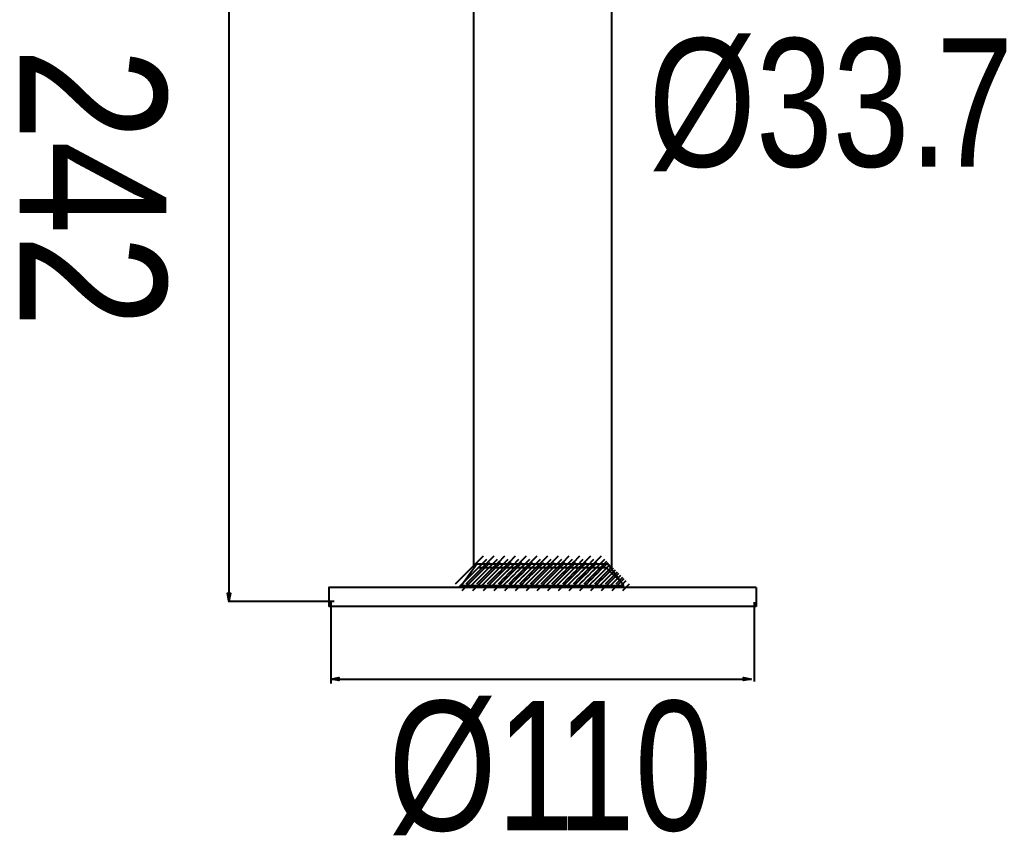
# Model space of a CAD drawing. Extents: x 7 to 173, y 7 to 300.
# Drawn here: x 6.7 to 62.5, y 6.8 to 52.9 of the extents above; entities that cross this region are included whole.
import ezdxf

# ---------------------------------------------------------------- set-up
doc = ezdxf.new("R2010")
doc.units = 0
doc.layers.add('LIVELLO_1', color=160, linetype='Continuous')
doc.styles.add('STD', font='txt')

# ---------------------------------------------------------------- blocks, each defined once
blk = doc.blocks.new('AI9-BLK169')
at = {"layer": 'LIVELLO_1', "color": 7}
for p, q in [((3.946357, -0.280948), (4.318083, 0.092845)), ((4.13222, -0.466638), (4.504979, -0.092845)), ((4.318083, -0.652673), (4.693081, -0.280948))]:
    blk.add_line(p, q, dxfattribs=at)
blk = doc.blocks.new('AI9-BLK168')
at = {"layer": 'LIVELLO_1', "color": 7}
blk.add_blockref('AI9-BLK169', (0, 0), dxfattribs=at)
blk = doc.blocks.new('AI9-BLK165')
at = {"layer": 'LIVELLO_1', "color": 7}
for p, q in [((3.565932, -0.280948), (3.937658, 0.092845)), ((3.751795, -0.466638), (4.12576, -0.092845)), ((3.937658, -0.652673), (4.311623, -0.280948))]:
    blk.add_line(p, q, dxfattribs=at)
blk = doc.blocks.new('AI9-BLK164')
at = {"layer": 'LIVELLO_1', "color": 7}
blk.add_blockref('AI9-BLK165', (0, 0), dxfattribs=at)
blk = doc.blocks.new('AI9-BLK163')
at = {"layer": 'LIVELLO_1', "color": 7}
for p, q in [((3.795548, -0.127296), (4.167274, 0.246497)), ((3.981411, -0.315398), (4.353137, 0.060806)), ((4.167274, -0.501434), (4.541239, -0.127296))]:
    blk.add_line(p, q, dxfattribs=at)
blk = doc.blocks.new('AI9-BLK162')
at = {"layer": 'LIVELLO_1', "color": 7}
blk.add_blockref('AI9-BLK163', (0, 0), dxfattribs=at)
blk = doc.blocks.new('AI9-BLK159')
at = {"layer": 'LIVELLO_1', "color": 7}
for p, q in [((2.959768, -0.280948), (3.331493, 0.092845)), ((3.145631, -0.466638), (3.519596, -0.092845)), ((3.331493, -0.652673), (3.705459, -0.280948))]:
    blk.add_line(p, q, dxfattribs=at)
blk = doc.blocks.new('AI9-BLK158')
at = {"layer": 'LIVELLO_1', "color": 7}
blk.add_blockref('AI9-BLK159', (0, 0), dxfattribs=at)
blk = doc.blocks.new('AI9-BLK157')
at = {"layer": 'LIVELLO_1', "color": 7}
for p, q in [((3.263453, -0.127296), (3.635179, 0.246497)), ((3.449316, -0.315398), (3.823109, 0.060806)), ((3.635179, -0.501434), (4.008971, -0.127296))]:
    blk.add_line(p, q, dxfattribs=at)
blk = doc.blocks.new('AI9-BLK156')
at = {"layer": 'LIVELLO_1', "color": 7}
blk.add_blockref('AI9-BLK157', (0, 0), dxfattribs=at)
blk = doc.blocks.new('AI9-BLK155')
at = {"layer": 'LIVELLO_1', "color": 7}
for p, q in [((3.565932, 0.077859), (3.937658, 0.451652)), ((3.751795, -0.108176), (4.12576, 0.265961)), ((3.937658, -0.293867), (4.311623, 0.077859))]:
    blk.add_line(p, q, dxfattribs=at)
blk = doc.blocks.new('AI9-BLK154')
at = {"layer": 'LIVELLO_1', "color": 7}
blk.add_blockref('AI9-BLK155', (0, 0), dxfattribs=at)
blk = doc.blocks.new('AI9-BLK151')
at = {"layer": 'LIVELLO_1', "color": 7}
for p, q in [((2.353603, -0.280948), (2.727396, 0.092845)), ((2.539466, -0.466638), (2.913259, -0.092845)), ((2.727396, -0.652673), (3.099122, -0.280948))]:
    blk.add_line(p, q, dxfattribs=at)
blk = doc.blocks.new('AI9-BLK150')
at = {"layer": 'LIVELLO_1', "color": 7}
blk.add_blockref('AI9-BLK151', (0, 0), dxfattribs=at)
blk = doc.blocks.new('AI9-BLK149')
at = {"layer": 'LIVELLO_1', "color": 7}
for p, q in [((2.657288, -0.127296), (3.031081, 0.246497)), ((2.843151, -0.315398), (3.216944, 0.060806)), ((3.031081, -0.501434), (3.402807, -0.127296))]:
    blk.add_line(p, q, dxfattribs=at)
blk = doc.blocks.new('AI9-BLK148')
at = {"layer": 'LIVELLO_1', "color": 7}
blk.add_blockref('AI9-BLK149', (0, 0), dxfattribs=at)
blk = doc.blocks.new('AI9-BLK147')
at = {"layer": 'LIVELLO_1', "color": 7}
for p, q in [((2.959768, 0.077859), (3.331493, 0.451652)), ((3.145631, -0.108176), (3.519596, 0.265961)), ((3.331493, -0.293867), (3.705459, 0.077859))]:
    blk.add_line(p, q, dxfattribs=at)
blk = doc.blocks.new('AI9-BLK146')
at = {"layer": 'LIVELLO_1', "color": 7}
blk.add_blockref('AI9-BLK147', (0, 0), dxfattribs=at)
blk = doc.blocks.new('AI9-BLK145')
at = {"layer": 'LIVELLO_1', "color": 7}
for p, q in [((3.263453, 0.228927), (3.635179, 0.603064)), ((3.449316, 0.043236), (3.823109, 0.414962)), ((3.635179, -0.142799), (4.008971, 0.228927))]:
    blk.add_line(p, q, dxfattribs=at)
blk = doc.blocks.new('AI9-BLK144')
at = {"layer": 'LIVELLO_1', "color": 7}
blk.add_blockref('AI9-BLK145', (0, 0), dxfattribs=at)
blk = doc.blocks.new('AI9-BLK141')
at = {"layer": 'LIVELLO_1', "color": 7}
for p, q in [((1.747439, -0.280948), (2.121231, 0.092845)), ((1.935369, -0.466638), (2.307094, -0.092845)), ((2.121231, -0.652673), (2.492957, -0.280948))]:
    blk.add_line(p, q, dxfattribs=at)
blk = doc.blocks.new('AI9-BLK140')
at = {"layer": 'LIVELLO_1', "color": 7}
blk.add_blockref('AI9-BLK141', (0, 0), dxfattribs=at)
blk = doc.blocks.new('AI9-BLK139')
at = {"layer": 'LIVELLO_1', "color": 7}
for p, q in [((2.049918, -0.127296), (2.424917, 0.246497)), ((2.235781, -0.315398), (2.610779, 0.060806)), ((2.424917, -0.501434), (2.796642, -0.127296))]:
    blk.add_line(p, q, dxfattribs=at)
blk = doc.blocks.new('AI9-BLK138')
at = {"layer": 'LIVELLO_1', "color": 7}
blk.add_blockref('AI9-BLK139', (0, 0), dxfattribs=at)
blk = doc.blocks.new('AI9-BLK137')
at = {"layer": 'LIVELLO_1', "color": 7}
for p, q in [((2.353603, 0.077859), (2.727396, 0.451652)), ((2.539466, -0.108176), (2.913259, 0.265961)), ((2.727396, -0.293867), (3.099122, 0.077859))]:
    blk.add_line(p, q, dxfattribs=at)
blk = doc.blocks.new('AI9-BLK136')
at = {"layer": 'LIVELLO_1', "color": 7}
blk.add_blockref('AI9-BLK137', (0, 0), dxfattribs=at)
blk = doc.blocks.new('AI9-BLK135')
at = {"layer": 'LIVELLO_1', "color": 7}
for p, q in [((2.657288, 0.228927), (3.031081, 0.603064)), ((2.843151, 0.043236), (3.216944, 0.414962)), ((3.031081, -0.142799), (3.402807, 0.228927))]:
    blk.add_line(p, q, dxfattribs=at)
blk = doc.blocks.new('AI9-BLK134')
at = {"layer": 'LIVELLO_1', "color": 7}
blk.add_blockref('AI9-BLK135', (0, 0), dxfattribs=at)
blk = doc.blocks.new('AI9-BLK133')
at = {"layer": 'LIVELLO_1', "color": 7}
for p, q in [((2.959768, 0.380511), (3.331493, 0.754304)), ((3.145631, 0.194476), (3.519596, 0.566201)), ((3.331493, 0.00844), (3.705459, 0.380511))]:
    blk.add_line(p, q, dxfattribs=at)
blk = doc.blocks.new('AI9-BLK132')
at = {"layer": 'LIVELLO_1', "color": 7}
blk.add_blockref('AI9-BLK133', (0, 0), dxfattribs=at)
blk = doc.blocks.new('AI9-BLK129')
at = {"layer": 'LIVELLO_1', "color": 7}
for p, q in [((1.143341, -0.280948), (1.515067, 0.092845)), ((1.329204, -0.466638), (1.70093, -0.092845)), ((1.515067, -0.652673), (1.88886, -0.280948))]:
    blk.add_line(p, q, dxfattribs=at)
blk = doc.blocks.new('AI9-BLK128')
at = {"layer": 'LIVELLO_1', "color": 7}
blk.add_blockref('AI9-BLK129', (0, 0), dxfattribs=at)
blk = doc.blocks.new('AI9-BLK127')
at = {"layer": 'LIVELLO_1', "color": 7}
for p, q in [((1.443753, -0.127296), (1.817546, 0.246497)), ((1.631683, -0.315398), (2.003409, 0.060806)), ((1.817546, -0.501434), (2.189272, -0.127296))]:
    blk.add_line(p, q, dxfattribs=at)
blk = doc.blocks.new('AI9-BLK126')
at = {"layer": 'LIVELLO_1', "color": 7}
blk.add_blockref('AI9-BLK127', (0, 0), dxfattribs=at)
blk = doc.blocks.new('AI9-BLK125')
at = {"layer": 'LIVELLO_1', "color": 7}
for p, q in [((1.747439, 0.077859), (2.121231, 0.451652)), ((1.935369, -0.108176), (2.307094, 0.265961)), ((2.121231, -0.293867), (2.492957, 0.077859))]:
    blk.add_line(p, q, dxfattribs=at)
blk = doc.blocks.new('AI9-BLK124')
at = {"layer": 'LIVELLO_1', "color": 7}
blk.add_blockref('AI9-BLK125', (0, 0), dxfattribs=at)
blk = doc.blocks.new('AI9-BLK123')
at = {"layer": 'LIVELLO_1', "color": 7}
for p, q in [((2.049918, 0.228927), (2.424917, 0.603064)), ((2.235781, 0.043236), (2.610779, 0.414962)), ((2.424917, -0.142799), (2.796642, 0.228927))]:
    blk.add_line(p, q, dxfattribs=at)
blk = doc.blocks.new('AI9-BLK122')
at = {"layer": 'LIVELLO_1', "color": 7}
blk.add_blockref('AI9-BLK123', (0, 0), dxfattribs=at)
blk = doc.blocks.new('AI9-BLK121')
at = {"layer": 'LIVELLO_1', "color": 7}
for p, q in [((2.353603, 0.380511), (2.727396, 0.754304)), ((2.539466, 0.194476), (2.913259, 0.566201)), ((2.727396, 0.00844), (3.099122, 0.380511))]:
    blk.add_line(p, q, dxfattribs=at)
blk = doc.blocks.new('AI9-BLK120')
at = {"layer": 'LIVELLO_1', "color": 7}
blk.add_blockref('AI9-BLK121', (0, 0), dxfattribs=at)
blk = doc.blocks.new('AI9-BLK117')
at = {"layer": 'LIVELLO_1', "color": 7}
for p, q in [((0.537004, -0.280948), (0.90873, 0.092845)), ((0.722867, -0.466638), (1.094593, -0.092845)), ((0.90873, -0.652673), (1.282695, -0.280948))]:
    blk.add_line(p, q, dxfattribs=at)
blk = doc.blocks.new('AI9-BLK116')
at = {"layer": 'LIVELLO_1', "color": 7}
blk.add_blockref('AI9-BLK117', (0, 0), dxfattribs=at)
blk = doc.blocks.new('AI9-BLK115')
at = {"layer": 'LIVELLO_1', "color": 7}
for p, q in [((0.839656, -0.127296), (1.211382, 0.246497)), ((1.025519, -0.315398), (1.397245, 0.060806)), ((1.211382, -0.501434), (1.585347, -0.127296))]:
    blk.add_line(p, q, dxfattribs=at)
blk = doc.blocks.new('AI9-BLK114')
at = {"layer": 'LIVELLO_1', "color": 7}
blk.add_blockref('AI9-BLK115', (0, 0), dxfattribs=at)
blk = doc.blocks.new('AI9-BLK113')
at = {"layer": 'LIVELLO_1', "color": 7}
for p, q in [((1.143341, 0.077859), (1.515067, 0.451652)), ((1.329204, -0.108176), (1.70093, 0.26355)), ((1.515067, -0.293867), (1.88886, 0.077859))]:
    blk.add_line(p, q, dxfattribs=at)
blk = doc.blocks.new('AI9-BLK112')
at = {"layer": 'LIVELLO_1', "color": 7}
blk.add_blockref('AI9-BLK113', (0, 0), dxfattribs=at)
blk = doc.blocks.new('AI9-BLK111')
at = {"layer": 'LIVELLO_1', "color": 7}
for p, q in [((1.443753, 0.228927), (1.817546, 0.603064)), ((1.631683, 0.043236), (2.003409, 0.414962)), ((1.817546, -0.142799), (2.189272, 0.228927))]:
    blk.add_line(p, q, dxfattribs=at)
blk = doc.blocks.new('AI9-BLK110')
at = {"layer": 'LIVELLO_1', "color": 7}
blk.add_blockref('AI9-BLK111', (0, 0), dxfattribs=at)
blk = doc.blocks.new('AI9-BLK109')
at = {"layer": 'LIVELLO_1', "color": 7}
for p, q in [((1.747439, 0.380511), (2.121231, 0.754304)), ((1.935369, 0.194476), (2.307094, 0.566201)), ((2.121231, 0.00844), (2.492957, 0.380511))]:
    blk.add_line(p, q, dxfattribs=at)
blk = doc.blocks.new('AI9-BLK108')
at = {"layer": 'LIVELLO_1', "color": 7}
blk.add_blockref('AI9-BLK109', (0, 0), dxfattribs=at)
blk = doc.blocks.new('AI9-BLK105')
at = {"layer": 'LIVELLO_1', "color": 7}
for p, q in [((-0.070194, -0.280948), (0.301532, 0.092845)), ((0.115669, -0.466638), (0.490668, -0.092845)), ((0.301532, -0.652673), (0.676531, -0.280948))]:
    blk.add_line(p, q, dxfattribs=at)
blk = doc.blocks.new('AI9-BLK104')
at = {"layer": 'LIVELLO_1', "color": 7}
blk.add_blockref('AI9-BLK105', (0, 0), dxfattribs=at)
blk = doc.blocks.new('AI9-BLK103')
at = {"layer": 'LIVELLO_1', "color": 7}
for p, q in [((0.233491, -0.127296), (0.605217, 0.246497)), ((0.419354, -0.315398), (0.793147, 0.060806)), ((0.605217, -0.501434), (0.97901, -0.127296))]:
    blk.add_line(p, q, dxfattribs=at)
blk = doc.blocks.new('AI9-BLK102')
at = {"layer": 'LIVELLO_1', "color": 7}
blk.add_blockref('AI9-BLK103', (0, 0), dxfattribs=at)
blk = doc.blocks.new('AI9-BLK101')
at = {"layer": 'LIVELLO_1', "color": 7}
for p, q in [((0.537004, 0.077859), (0.90873, 0.451652)), ((0.722867, -0.108176), (1.094593, 0.26355)), ((0.90873, -0.293867), (1.282695, 0.077859))]:
    blk.add_line(p, q, dxfattribs=at)
blk = doc.blocks.new('AI9-BLK100')
at = {"layer": 'LIVELLO_1', "color": 7}
blk.add_blockref('AI9-BLK101', (0, 0), dxfattribs=at)
blk = doc.blocks.new('AI9-BLK99')
at = {"layer": 'LIVELLO_1', "color": 7}
for p, q in [((0.839656, 0.228927), (1.211382, 0.603064)), ((1.025519, 0.043236), (1.397245, 0.414962)), ((1.211382, -0.142799), (1.585347, 0.228927))]:
    blk.add_line(p, q, dxfattribs=at)
blk = doc.blocks.new('AI9-BLK98')
at = {"layer": 'LIVELLO_1', "color": 7}
blk.add_blockref('AI9-BLK99', (0, 0), dxfattribs=at)
blk = doc.blocks.new('AI9-BLK97')
at = {"layer": 'LIVELLO_1', "color": 7}
for p, q in [((1.143341, 0.380511), (1.515067, 0.754304)), ((1.329204, 0.194476), (1.70093, 0.566201)), ((1.515067, 0.00844), (1.88886, 0.380511))]:
    blk.add_line(p, q, dxfattribs=at)
blk = doc.blocks.new('AI9-BLK96')
at = {"layer": 'LIVELLO_1', "color": 7}
blk.add_blockref('AI9-BLK97', (0, 0), dxfattribs=at)
blk = doc.blocks.new('AI9-BLK93')
at = {"layer": 'LIVELLO_1', "color": 7}
for p, q in [((-0.676358, -0.280948), (-0.302566, 0.092845)), ((-0.490495, -0.466638), (-0.116703, -0.092845)), ((-0.302566, -0.652673), (0.06916, -0.280948))]:
    blk.add_line(p, q, dxfattribs=at)
blk = doc.blocks.new('AI9-BLK92')
at = {"layer": 'LIVELLO_1', "color": 7}
blk.add_blockref('AI9-BLK93', (0, 0), dxfattribs=at)
blk = doc.blocks.new('AI9-BLK91')
at = {"layer": 'LIVELLO_1', "color": 7}
for p, q in [((-0.372845, -0.127296), (0.00112, 0.246497)), ((-0.186983, -0.315398), (0.186983, 0.060806)), ((0.00112, -0.501434), (0.372845, -0.127296))]:
    blk.add_line(p, q, dxfattribs=at)
blk = doc.blocks.new('AI9-BLK90')
at = {"layer": 'LIVELLO_1', "color": 7}
blk.add_blockref('AI9-BLK91', (0, 0), dxfattribs=at)
blk = doc.blocks.new('AI9-BLK89')
at = {"layer": 'LIVELLO_1', "color": 7}
for p, q in [((-0.070194, 0.077859), (0.301532, 0.451652)), ((0.115669, -0.108176), (0.490668, 0.26355)), ((0.301532, -0.293867), (0.676531, 0.077859))]:
    blk.add_line(p, q, dxfattribs=at)
blk = doc.blocks.new('AI9-BLK88')
at = {"layer": 'LIVELLO_1', "color": 7}
blk.add_blockref('AI9-BLK89', (0, 0), dxfattribs=at)
blk = doc.blocks.new('AI9-BLK87')
at = {"layer": 'LIVELLO_1', "color": 7}
for p, q in [((0.233491, 0.228927), (0.605217, 0.603064)), ((0.419354, 0.043236), (0.793147, 0.414962)), ((0.605217, -0.142799), (0.97901, 0.228927))]:
    blk.add_line(p, q, dxfattribs=at)
blk = doc.blocks.new('AI9-BLK86')
at = {"layer": 'LIVELLO_1', "color": 7}
blk.add_blockref('AI9-BLK87', (0, 0), dxfattribs=at)
blk = doc.blocks.new('AI9-BLK85')
at = {"layer": 'LIVELLO_1', "color": 7}
for p, q in [((0.537004, 0.380511), (0.90873, 0.754304)), ((0.722867, 0.194476), (1.094593, 0.566201)), ((0.90873, 0.00844), (1.282695, 0.380511))]:
    blk.add_line(p, q, dxfattribs=at)
blk = doc.blocks.new('AI9-BLK84')
at = {"layer": 'LIVELLO_1', "color": 7}
blk.add_blockref('AI9-BLK85', (0, 0), dxfattribs=at)
blk = doc.blocks.new('AI9-BLK81')
at = {"layer": 'LIVELLO_1', "color": 7}
for p, q in [((-1.282695, -0.280948), (-0.90873, 0.092845)), ((-1.094593, -0.466638), (-0.722867, -0.092845)), ((-0.90873, -0.652673), (-0.537004, -0.280948))]:
    blk.add_line(p, q, dxfattribs=at)
blk = doc.blocks.new('AI9-BLK80')
at = {"layer": 'LIVELLO_1', "color": 7}
blk.add_blockref('AI9-BLK81', (0, 0), dxfattribs=at)
blk = doc.blocks.new('AI9-BLK79')
at = {"layer": 'LIVELLO_1', "color": 7}
for p, q in [((-0.97901, -0.127296), (-0.605045, 0.246497)), ((-0.793147, -0.315398), (-0.419182, 0.060806)), ((-0.605045, -0.501434), (-0.233319, -0.127296))]:
    blk.add_line(p, q, dxfattribs=at)
blk = doc.blocks.new('AI9-BLK78')
at = {"layer": 'LIVELLO_1', "color": 7}
blk.add_blockref('AI9-BLK79', (0, 0), dxfattribs=at)
blk = doc.blocks.new('AI9-BLK77')
at = {"layer": 'LIVELLO_1', "color": 7}
for p, q in [((-0.676358, 0.077859), (-0.302566, 0.451652)), ((-0.490495, -0.108176), (-0.116703, 0.26355)), ((-0.302566, -0.293867), (0.06916, 0.077859))]:
    blk.add_line(p, q, dxfattribs=at)
blk = doc.blocks.new('AI9-BLK76')
at = {"layer": 'LIVELLO_1', "color": 7}
blk.add_blockref('AI9-BLK77', (0, 0), dxfattribs=at)
blk = doc.blocks.new('AI9-BLK75')
at = {"layer": 'LIVELLO_1', "color": 7}
for p, q in [((-0.372845, 0.228927), (-0.00112, 0.603064)), ((-0.186983, 0.043236), (0.186983, 0.414962)), ((-0.00112, -0.142799), (0.372845, 0.228927))]:
    blk.add_line(p, q, dxfattribs=at)
blk = doc.blocks.new('AI9-BLK74')
at = {"layer": 'LIVELLO_1', "color": 7}
blk.add_blockref('AI9-BLK75', (0, 0), dxfattribs=at)
blk = doc.blocks.new('AI9-BLK73')
at = {"layer": 'LIVELLO_1', "color": 7}
for p, q in [((-0.070194, 0.380511), (0.301532, 0.754304)), ((0.115669, 0.194476), (0.490668, 0.566201)), ((0.301532, 0.00844), (0.676531, 0.380511))]:
    blk.add_line(p, q, dxfattribs=at)
blk = doc.blocks.new('AI9-BLK72')
at = {"layer": 'LIVELLO_1', "color": 7}
blk.add_blockref('AI9-BLK73', (0, 0), dxfattribs=at)
blk = doc.blocks.new('AI9-BLK69')
at = {"layer": 'LIVELLO_1', "color": 7}
for p, q in [((-1.88886, -0.280948), (-1.514895, 0.092845)), ((-1.700758, -0.466638), (-1.329032, -0.092845)), ((-1.514895, -0.652673), (-1.143169, -0.280948))]:
    blk.add_line(p, q, dxfattribs=at)
blk = doc.blocks.new('AI9-BLK68')
at = {"layer": 'LIVELLO_1', "color": 7}
blk.add_blockref('AI9-BLK69', (0, 0), dxfattribs=at)
blk = doc.blocks.new('AI9-BLK67')
at = {"layer": 'LIVELLO_1', "color": 7}
for p, q in [((-1.585175, -0.127296), (-1.211382, 0.246497)), ((-1.397245, -0.315398), (-1.025519, 0.060806)), ((-1.211382, -0.501434), (-0.839656, -0.127296))]:
    blk.add_line(p, q, dxfattribs=at)
blk = doc.blocks.new('AI9-BLK66')
at = {"layer": 'LIVELLO_1', "color": 7}
blk.add_blockref('AI9-BLK67', (0, 0), dxfattribs=at)
blk = doc.blocks.new('AI9-BLK65')
at = {"layer": 'LIVELLO_1', "color": 7}
for p, q in [((-1.282695, 0.077859), (-0.90873, 0.451652)), ((-1.094593, -0.108176), (-0.722867, 0.26355)), ((-0.90873, -0.293867), (-0.537004, 0.077859))]:
    blk.add_line(p, q, dxfattribs=at)
blk = doc.blocks.new('AI9-BLK64')
at = {"layer": 'LIVELLO_1', "color": 7}
blk.add_blockref('AI9-BLK65', (0, 0), dxfattribs=at)
blk = doc.blocks.new('AI9-BLK63')
at = {"layer": 'LIVELLO_1', "color": 7}
for p, q in [((-0.97901, 0.228927), (-0.605045, 0.603064)), ((-0.793147, 0.043236), (-0.419182, 0.414962)), ((-0.605045, -0.142799), (-0.233319, 0.228927))]:
    blk.add_line(p, q, dxfattribs=at)
blk = doc.blocks.new('AI9-BLK62')
at = {"layer": 'LIVELLO_1', "color": 7}
blk.add_blockref('AI9-BLK63', (0, 0), dxfattribs=at)
blk = doc.blocks.new('AI9-BLK61')
at = {"layer": 'LIVELLO_1', "color": 7}
for p, q in [((-0.676358, 0.380511), (-0.302566, 0.754304)), ((-0.490495, 0.194476), (-0.116703, 0.566201)), ((-0.302566, 0.00844), (0.06916, 0.380511))]:
    blk.add_line(p, q, dxfattribs=at)
blk = doc.blocks.new('AI9-BLK60')
at = {"layer": 'LIVELLO_1', "color": 7}
blk.add_blockref('AI9-BLK61', (0, 0), dxfattribs=at)
blk = doc.blocks.new('AI9-BLK57')
at = {"layer": 'LIVELLO_1', "color": 7}
for p, q in [((-2.492957, -0.280948), (-2.121231, 0.092845)), ((-2.307094, -0.466638), (-1.935369, -0.092845)), ((-2.121231, -0.652673), (-1.747266, -0.280948))]:
    blk.add_line(p, q, dxfattribs=at)
blk = doc.blocks.new('AI9-BLK56')
at = {"layer": 'LIVELLO_1', "color": 7}
blk.add_blockref('AI9-BLK57', (0, 0), dxfattribs=at)
blk = doc.blocks.new('AI9-BLK55')
at = {"layer": 'LIVELLO_1', "color": 7}
for p, q in [((-2.190306, -0.127296), (-1.81858, 0.246497)), ((-2.004443, -0.315398), (-1.631683, 0.060806)), ((-1.81858, -0.501434), (-1.443581, -0.127296))]:
    blk.add_line(p, q, dxfattribs=at)
blk = doc.blocks.new('AI9-BLK54')
at = {"layer": 'LIVELLO_1', "color": 7}
blk.add_blockref('AI9-BLK55', (0, 0), dxfattribs=at)
blk = doc.blocks.new('AI9-BLK53')
at = {"layer": 'LIVELLO_1', "color": 7}
for p, q in [((-1.88886, 0.077859), (-1.514895, 0.451652)), ((-1.700758, -0.108176), (-1.329032, 0.26355)), ((-1.514895, -0.293867), (-1.143169, 0.077859))]:
    blk.add_line(p, q, dxfattribs=at)
blk = doc.blocks.new('AI9-BLK52')
at = {"layer": 'LIVELLO_1', "color": 7}
blk.add_blockref('AI9-BLK53', (0, 0), dxfattribs=at)
blk = doc.blocks.new('AI9-BLK51')
at = {"layer": 'LIVELLO_1', "color": 7}
for p, q in [((-1.585175, 0.228927), (-1.211382, 0.603064)), ((-1.397245, 0.043236), (-1.025519, 0.414962)), ((-1.211382, -0.142799), (-0.839656, 0.228927))]:
    blk.add_line(p, q, dxfattribs=at)
blk = doc.blocks.new('AI9-BLK50')
at = {"layer": 'LIVELLO_1', "color": 7}
blk.add_blockref('AI9-BLK51', (0, 0), dxfattribs=at)
blk = doc.blocks.new('AI9-BLK49')
at = {"layer": 'LIVELLO_1', "color": 7}
for p, q in [((-1.282695, 0.380511), (-0.90873, 0.754304)), ((-1.094593, 0.194476), (-0.722867, 0.566201)), ((-0.90873, 0.00844), (-0.537004, 0.380511))]:
    blk.add_line(p, q, dxfattribs=at)
blk = doc.blocks.new('AI9-BLK48')
at = {"layer": 'LIVELLO_1', "color": 7}
blk.add_blockref('AI9-BLK49', (0, 0), dxfattribs=at)
blk = doc.blocks.new('AI9-BLK45')
at = {"layer": 'LIVELLO_1', "color": 7}
for p, q in [((-3.099122, -0.280948), (-2.727396, 0.092845)), ((-2.913259, -0.466638), (-2.539466, -0.092845)), ((-2.727396, -0.652673), (-2.353603, -0.280948))]:
    blk.add_line(p, q, dxfattribs=at)
blk = doc.blocks.new('AI9-BLK44')
at = {"layer": 'LIVELLO_1', "color": 7}
blk.add_blockref('AI9-BLK45', (0, 0), dxfattribs=at)
blk = doc.blocks.new('AI9-BLK43')
at = {"layer": 'LIVELLO_1', "color": 7}
for p, q in [((-2.796642, -0.127296), (-2.424917, 0.246497)), ((-2.610779, -0.315398), (-2.236814, 0.060806)), ((-2.424917, -0.501434), (-2.050951, -0.127296))]:
    blk.add_line(p, q, dxfattribs=at)
blk = doc.blocks.new('AI9-BLK42')
at = {"layer": 'LIVELLO_1', "color": 7}
blk.add_blockref('AI9-BLK43', (0, 0), dxfattribs=at)
blk = doc.blocks.new('AI9-BLK41')
at = {"layer": 'LIVELLO_1', "color": 7}
for p, q in [((-2.492957, 0.077859), (-2.121231, 0.451652)), ((-2.307094, -0.108176), (-1.935369, 0.26355)), ((-2.121231, -0.293867), (-1.747266, 0.077859))]:
    blk.add_line(p, q, dxfattribs=at)
blk = doc.blocks.new('AI9-BLK40')
at = {"layer": 'LIVELLO_1', "color": 7}
blk.add_blockref('AI9-BLK41', (0, 0), dxfattribs=at)
blk = doc.blocks.new('AI9-BLK39')
at = {"layer": 'LIVELLO_1', "color": 7}
for p, q in [((-2.190306, 0.228927), (-1.81858, 0.603064)), ((-2.004443, 0.043236), (-1.631683, 0.414962)), ((-1.81858, -0.142799), (-1.443581, 0.228927))]:
    blk.add_line(p, q, dxfattribs=at)
blk = doc.blocks.new('AI9-BLK38')
at = {"layer": 'LIVELLO_1', "color": 7}
blk.add_blockref('AI9-BLK39', (0, 0), dxfattribs=at)
blk = doc.blocks.new('AI9-BLK37')
at = {"layer": 'LIVELLO_1', "color": 7}
for p, q in [((-1.88886, 0.380511), (-1.514895, 0.754304)), ((-1.700758, 0.194476), (-1.329032, 0.566201)), ((-1.514895, 0.00844), (-1.143169, 0.380511))]:
    blk.add_line(p, q, dxfattribs=at)
blk = doc.blocks.new('AI9-BLK36')
at = {"layer": 'LIVELLO_1', "color": 7}
blk.add_blockref('AI9-BLK37', (0, 0), dxfattribs=at)
blk = doc.blocks.new('AI9-BLK33')
at = {"layer": 'LIVELLO_1', "color": 7}
for p, q in [((-3.705286, -0.280948), (-3.331493, 0.092845)), ((-3.519423, -0.466638), (-3.145631, -0.092845)), ((-3.331493, -0.652673), (-2.959768, -0.280948))]:
    blk.add_line(p, q, dxfattribs=at)
blk = doc.blocks.new('AI9-BLK32')
at = {"layer": 'LIVELLO_1', "color": 7}
blk.add_blockref('AI9-BLK33', (0, 0), dxfattribs=at)
blk = doc.blocks.new('AI9-BLK31')
at = {"layer": 'LIVELLO_1', "color": 7}
for p, q in [((-3.402807, -0.127296), (-3.031081, 0.246497)), ((-3.216944, -0.315398), (-2.842979, 0.060806)), ((-3.031081, -0.501434), (-2.657116, -0.127296))]:
    blk.add_line(p, q, dxfattribs=at)
blk = doc.blocks.new('AI9-BLK30')
at = {"layer": 'LIVELLO_1', "color": 7}
blk.add_blockref('AI9-BLK31', (0, 0), dxfattribs=at)
blk = doc.blocks.new('AI9-BLK29')
at = {"layer": 'LIVELLO_1', "color": 7}
for p, q in [((-3.099122, 0.077859), (-2.727396, 0.451652)), ((-2.913259, -0.108176), (-2.539466, 0.26355)), ((-2.727396, -0.293867), (-2.353603, 0.077859))]:
    blk.add_line(p, q, dxfattribs=at)
blk = doc.blocks.new('AI9-BLK28')
at = {"layer": 'LIVELLO_1', "color": 7}
blk.add_blockref('AI9-BLK29', (0, 0), dxfattribs=at)
blk = doc.blocks.new('AI9-BLK27')
at = {"layer": 'LIVELLO_1', "color": 7}
for p, q in [((-2.796642, 0.228927), (-2.424917, 0.603064)), ((-2.610779, 0.043236), (-2.236814, 0.414962)), ((-2.424917, -0.142799), (-2.050951, 0.228927))]:
    blk.add_line(p, q, dxfattribs=at)
blk = doc.blocks.new('AI9-BLK26')
at = {"layer": 'LIVELLO_1', "color": 7}
blk.add_blockref('AI9-BLK27', (0, 0), dxfattribs=at)
blk = doc.blocks.new('AI9-BLK25')
at = {"layer": 'LIVELLO_1', "color": 7}
for p, q in [((-2.492957, 0.380511), (-2.121231, 0.754304)), ((-2.307094, 0.194476), (-1.935369, 0.566201)), ((-2.121231, 0.00844), (-1.747266, 0.380511))]:
    blk.add_line(p, q, dxfattribs=at)
blk = doc.blocks.new('AI9-BLK24')
at = {"layer": 'LIVELLO_1', "color": 7}
blk.add_blockref('AI9-BLK25', (0, 0), dxfattribs=at)
blk = doc.blocks.new('AI9-BLK21')
at = {"layer": 'LIVELLO_1', "color": 7}
for p, q in [((-4.312657, -0.280948), (-3.937658, 0.092845)), ((-4.126794, -0.466638), (-3.751795, -0.092845)), ((-3.937658, -0.652673), (-3.565932, -0.280948))]:
    blk.add_line(p, q, dxfattribs=at)
blk = doc.blocks.new('AI9-BLK20')
at = {"layer": 'LIVELLO_1', "color": 7}
blk.add_blockref('AI9-BLK21', (0, 0), dxfattribs=at)
blk = doc.blocks.new('AI9-BLK19')
at = {"layer": 'LIVELLO_1', "color": 7}
for p, q in [((-4.008971, -0.127296), (-3.635179, 0.246497)), ((-3.823109, -0.315398), (-3.449316, 0.060806)), ((-3.635179, -0.501434), (-3.263453, -0.127296))]:
    blk.add_line(p, q, dxfattribs=at)
blk = doc.blocks.new('AI9-BLK18')
at = {"layer": 'LIVELLO_1', "color": 7}
blk.add_blockref('AI9-BLK19', (0, 0), dxfattribs=at)
blk = doc.blocks.new('AI9-BLK17')
at = {"layer": 'LIVELLO_1', "color": 7}
for p, q in [((-3.705286, 0.077859), (-3.331493, 0.451652)), ((-3.519423, -0.108176), (-3.145631, 0.26355)), ((-3.331493, -0.293867), (-2.959768, 0.077859))]:
    blk.add_line(p, q, dxfattribs=at)
blk = doc.blocks.new('AI9-BLK16')
at = {"layer": 'LIVELLO_1', "color": 7}
blk.add_blockref('AI9-BLK17', (0, 0), dxfattribs=at)
blk = doc.blocks.new('AI9-BLK15')
at = {"layer": 'LIVELLO_1', "color": 7}
for p, q in [((-3.402807, 0.228927), (-3.031081, 0.603064)), ((-3.216944, 0.043236), (-2.842979, 0.414962)), ((-3.031081, -0.142799), (-2.657116, 0.228927))]:
    blk.add_line(p, q, dxfattribs=at)
blk = doc.blocks.new('AI9-BLK14')
at = {"layer": 'LIVELLO_1', "color": 7}
blk.add_blockref('AI9-BLK15', (0, 0), dxfattribs=at)
blk = doc.blocks.new('AI9-BLK13')
at = {"layer": 'LIVELLO_1', "color": 7}
for p, q in [((-3.099122, 0.380511), (-2.727396, 0.754304)), ((-2.913259, 0.194476), (-2.539466, 0.566201)), ((-2.727396, 0.00844), (-2.353603, 0.380511))]:
    blk.add_line(p, q, dxfattribs=at)
blk = doc.blocks.new('AI9-BLK12')
at = {"layer": 'LIVELLO_1', "color": 7}
blk.add_blockref('AI9-BLK13', (0, 0), dxfattribs=at)
blk = doc.blocks.new('AI9-BLK11')
at = {"layer": 'LIVELLO_1', "color": 7}
for p, q in [((-4.692995, -0.280948), (-4.319202, 0.092845)), ((-4.505065, -0.466638), (-4.133339, -0.092845)), ((-4.319202, -0.652673), (-3.947477, -0.280948))]:
    blk.add_line(p, q, dxfattribs=at)
blk = doc.blocks.new('AI9-BLK10')
at = {"layer": 'LIVELLO_1', "color": 7}
blk.add_blockref('AI9-BLK11', (0, 0), dxfattribs=at)
blk = doc.blocks.new('AI9-BLK9')
at = {"layer": 'LIVELLO_1', "color": 7}
for p, q in [((-4.541153, -0.127296), (-4.16736, 0.246497)), ((-4.353223, -0.315398), (-3.981497, 0.060806)), ((-4.16736, -0.501434), (-3.795634, -0.127296))]:
    blk.add_line(p, q, dxfattribs=at)
blk = doc.blocks.new('AI9-BLK8')
at = {"layer": 'LIVELLO_1', "color": 7}
blk.add_blockref('AI9-BLK9', (0, 0), dxfattribs=at)
blk = doc.blocks.new('AI9-BLK7')
at = {"layer": 'LIVELLO_1', "color": 7}
for p, q in [((-4.312657, 0.077859), (-3.937658, 0.451652)), ((-4.126794, -0.108176), (-3.751795, 0.26355)), ((-3.937658, -0.293867), (-3.565932, 0.077859))]:
    blk.add_line(p, q, dxfattribs=at)
blk = doc.blocks.new('AI9-BLK6')
at = {"layer": 'LIVELLO_1', "color": 7}
blk.add_blockref('AI9-BLK7', (0, 0), dxfattribs=at)
blk = doc.blocks.new('AI9-BLK5')
at = {"layer": 'LIVELLO_1', "color": 7}
for p, q in [((-4.008971, 0.228927), (-3.635179, 0.603064)), ((-3.823109, 0.043236), (-3.449316, 0.414962)), ((-3.635179, -0.142799), (-3.263453, 0.228927))]:
    blk.add_line(p, q, dxfattribs=at)
blk = doc.blocks.new('AI9-BLK4')
at = {"layer": 'LIVELLO_1', "color": 7}
blk.add_blockref('AI9-BLK5', (0, 0), dxfattribs=at)
blk = doc.blocks.new('AI9-BLK3')
at = {"layer": 'LIVELLO_1', "color": 7}
for p, q in [((-3.705286, 0.380511), (-3.331493, 0.754304)), ((-3.519423, 0.194476), (-3.145631, 0.566201)), ((-3.331493, 0.00844), (-2.959768, 0.380511))]:
    blk.add_line(p, q, dxfattribs=at)
blk = doc.blocks.new('AI9-BLK2')
at = {"layer": 'LIVELLO_1', "color": 7}
blk.add_blockref('AI9-BLK3', (0, 0), dxfattribs=at)
blk = doc.blocks.new('AI9-BLK1')
at = {"layer": 'LIVELLO_1', "color": 7}
for p, q in [((-69.703, -80.257), (-69.703, -132.267)), ((-55.885, -83.862), (-55.885, -130.354)), ((-48.075, -83.862), (-48.075, -130.354)), ((-56.467, -131.229), (-55.607, -130.373)), ((-39.9, -131.493), (-39.9, -132.576)), ((-63.746, -132.29), (-69.755, -132.29)), ((-63.94, -132.344), (-63.94, -136.926)), ((-40.02, -132.331), (-40.02, -136.805)), ((-63.94, -136.669), (-40.166, -136.669))]:
    blk.add_line(p, q, dxfattribs=at)
blk.add_lwpolyline([(-51.979, -131.387), (-47.401, -131.387), (-48.279, -130.176), (-55.681, -130.176), (-56.56, -131.387)], close=True, dxfattribs=at)
for points in [[(-47.491, -131.229), (-48.352, -130.373), (-55.607, -130.373)], [(-39.9, -131.493), (-51.979, -131.493), (-64.058, -131.493), (-64.058, -132.576)], [(-69.703, -132.267), (-69.785, -131.817), (-69.622, -131.817), (-69.703, -132.267)], [(-39.9, -132.576), (-51.979, -132.576), (-64.058, -132.576)], [(-63.94, -136.669), (-63.487, -136.585), (-63.487, -136.751), (-63.94, -136.669)], [(-40.166, -136.669), (-40.62, -136.751), (-40.62, -136.585), (-40.166, -136.669)]]:
    blk.add_lwpolyline(points, dxfattribs=at)
for name, p in [('AI9-BLK2', (-51.98, -130.455)), ('AI9-BLK12', (-51.98, -130.455)), ('AI9-BLK24', (-51.98, -130.455)), ('AI9-BLK36', (-51.98, -130.455)), ('AI9-BLK48', (-51.98, -130.455)), ('AI9-BLK60', (-51.98, -130.455)), ('AI9-BLK72', (-51.98, -130.455)), ('AI9-BLK84', (-51.98, -130.455)), ('AI9-BLK96', (-51.98, -130.455)), ('AI9-BLK108', (-51.98, -130.455)), ('AI9-BLK120', (-51.98, -130.455)), ('AI9-BLK132', (-51.98, -130.455)), ('AI9-BLK6', (-51.98, -130.758)), ('AI9-BLK4', (-51.98, -130.606)), ('AI9-BLK16', (-51.98, -130.758)), ('AI9-BLK14', (-51.98, -130.606)), ('AI9-BLK28', (-51.98, -130.758)), ('AI9-BLK26', (-51.98, -130.606)), ('AI9-BLK40', (-51.98, -130.758)), ('AI9-BLK38', (-51.98, -130.606)), ('AI9-BLK52', (-51.98, -130.758)), ('AI9-BLK50', (-51.98, -130.606)), ('AI9-BLK64', (-51.98, -130.758)), ('AI9-BLK62', (-51.98, -130.606)), ('AI9-BLK76', (-51.98, -130.758)), ('AI9-BLK74', (-51.98, -130.606)), ('AI9-BLK88', (-51.98, -130.758)), ('AI9-BLK86', (-51.98, -130.606)), ('AI9-BLK100', (-51.98, -130.758)), ('AI9-BLK98', (-51.98, -130.606)), ('AI9-BLK112', (-51.98, -130.758)), ('AI9-BLK110', (-51.98, -130.606)), ('AI9-BLK124', (-51.98, -130.758)), ('AI9-BLK122', (-51.98, -130.606)), ('AI9-BLK136', (-51.98, -130.758)), ('AI9-BLK134', (-51.98, -130.606)), ('AI9-BLK146', (-51.98, -130.758)), ('AI9-BLK144', (-51.98, -130.606)), ('AI9-BLK154', (-51.98, -130.758)), ('AI9-BLK10', (-52.206, -131.006)), ('AI9-BLK8', (-52.054, -130.855)), ('AI9-BLK20', (-51.98, -131.006)), ('AI9-BLK18', (-51.98, -130.855)), ('AI9-BLK32', (-51.98, -131.006)), ('AI9-BLK30', (-51.98, -130.855)), ('AI9-BLK44', (-51.98, -131.006)), ('AI9-BLK42', (-51.98, -130.855)), ('AI9-BLK56', (-51.98, -131.006)), ('AI9-BLK54', (-51.98, -130.855)), ('AI9-BLK68', (-51.98, -131.006)), ('AI9-BLK66', (-51.98, -130.855)), ('AI9-BLK80', (-51.98, -131.006)), ('AI9-BLK78', (-51.98, -130.855)), ('AI9-BLK92', (-51.98, -131.006)), ('AI9-BLK90', (-51.98, -130.855)), ('AI9-BLK104', (-51.98, -131.006)), ('AI9-BLK102', (-51.98, -130.855)), ('AI9-BLK116', (-51.98, -131.006)), ('AI9-BLK114', (-51.98, -130.855)), ('AI9-BLK128', (-51.98, -131.006)), ('AI9-BLK126', (-51.98, -130.855)), ('AI9-BLK140', (-51.98, -131.006)), ('AI9-BLK138', (-51.98, -130.855)), ('AI9-BLK150', (-51.98, -131.006)), ('AI9-BLK148', (-51.98, -130.855)), ('AI9-BLK158', (-51.98, -131.006)), ('AI9-BLK156', (-51.98, -130.855)), ('AI9-BLK164', (-51.98, -131.006)), ('AI9-BLK162', (-51.906, -130.855)), ('AI9-BLK168', (-51.754, -131.006))]:
    blk.add_blockref(name, p, dxfattribs=at)
at = {"layer": 'LIVELLO_1', "color": 7, "attachment_point": 1, "style": 'STD'}
for s, insert, char_height in [('\\fArial Narrow|b0|i0;\\H7.2494;\\W0.94;\\C7;Ø33.', (-45.988, -100.453), 7.24945), ('\\fArial Narrow|b0|i0;\\H7.2494;\\W0.94;\\C7;7', (-29.711, -100.453), 7.24945), ('\\fArial Narrow|b0|i0;\\H7.3165;\\W0.94;\\C7;Ø1', (-60.698, -137.906), 7.31646), ('\\fArial Narrow|b0|i0;\\H7.3165;\\W0.94;\\C7;10', (-51.138, -137.906), 7.31646)]:
    blk.add_mtext(s, dxfattribs=dict(at, insert=insert, char_height=char_height))
at = {"layer": 'LIVELLO_1', "color": 7, "insert": (-73.244, -100.968), "char_height": 8.28649, "attachment_point": 1, "rotation": 270, "style": 'STD'}
blk.add_mtext('\\fArial Narrow|b0|i0;\\H8.2865;\\C7;242', dxfattribs=at)

msp = doc.modelspace()

# ---------------------------------------------------------------- block references
at = {"layer": 'LIVELLO_1', "color": 7}
msp.add_blockref('AI9-BLK1', (88.251116, 152.289757), dxfattribs=at)

doc.saveas('drawing.dxf')
